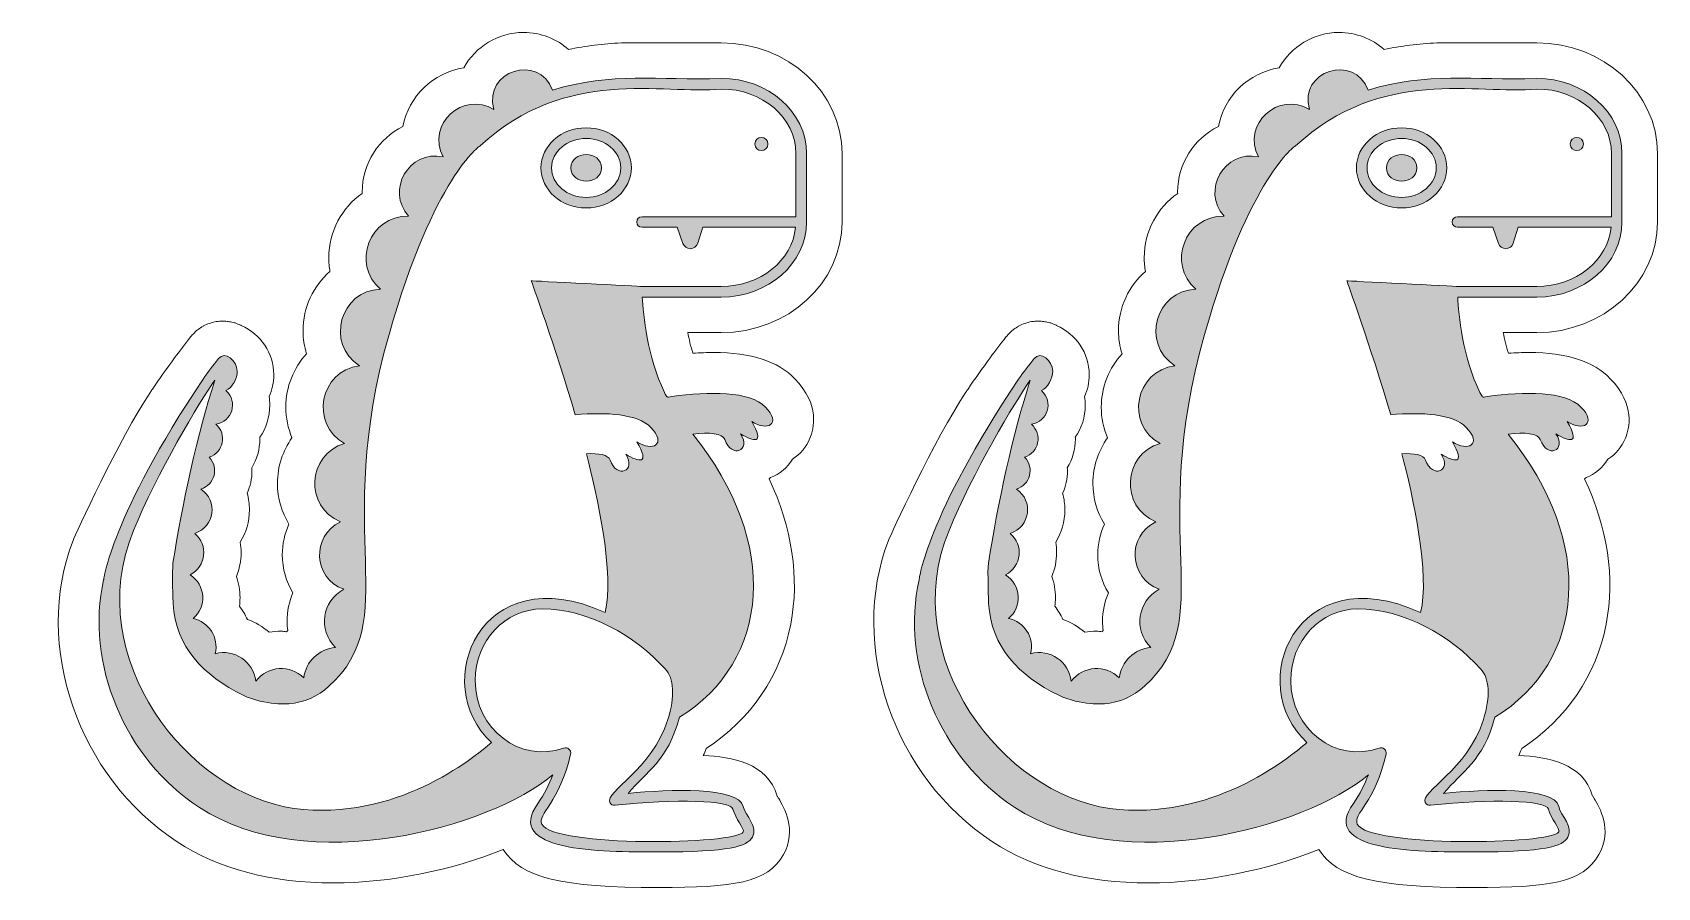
# Model space of a CAD drawing. Header units: inches. Extents: x 2.6 to 16, y -9.1 to -3.1.
# Drawn here: x 8.73 to 11.926, y -5.149 to -3.467 of the extents above; entities that cross this region are included whole.
import ezdxf

# ---------------------------------------------------------------- set-up
doc = ezdxf.new("R2010")
doc.units = ezdxf.units.IN
doc.header["$MEASUREMENT"] = 0
doc.layers.add('_U+0421_U+043B_U+043E_U+0439 1', color=7, linetype='Continuous')

msp = doc.modelspace()

# ---------------------------------------------------------------- hatches: boundary and pattern name
at = {"layer": '_U+0421_U+043B_U+043E_U+0439 1', "true_color": 0xffffff}
h = msp.add_hatch(color=7, dxfattribs=at)
h.dxf.hatch_style = 2
edge = h.paths.add_edge_path()
edge.add_spline(control_points=[(9.819, -3.6547), (9.7699, -3.6547), (9.73, -3.6901), (9.73, -3.7336), (9.73, -3.777), (9.7699, -3.8124), (9.819, -3.8124), (9.8679, -3.8124), (9.9078, -3.777), (9.9078, -3.7336), (9.9078, -3.6901), (9.8679, -3.6547), (9.819, -3.6547)], knot_values=[0, 0, 0, 0, 0.013889, 0.013889, 0.013889, 0.027778, 0.027778, 0.027778, 0.041667, 0.041667, 0.041667, 0.055556, 0.055556, 0.055556, 0.055556], degree=3, periodic=0)
edge.add_line((9.819, -3.6547), (9.819, -3.6547))
edge = h.paths.add_edge_path()
edge.add_spline(control_points=[(9.819, -3.7916), (9.7814, -3.7916), (9.7508, -3.7656), (9.7508, -3.7336), (9.7508, -3.7016), (9.7814, -3.6756), (9.819, -3.6756), (9.8565, -3.6756), (9.8869, -3.7016), (9.8869, -3.7336), (9.8869, -3.7656), (9.8565, -3.7916), (9.819, -3.7916)], knot_values=[0, 0, 0, 0, 0.013889, 0.013889, 0.013889, 0.027778, 0.027778, 0.027778, 0.041667, 0.041667, 0.041667, 0.055556, 0.055556, 0.055556, 0.055556], degree=3, periodic=0)
edge.add_line((9.819, -3.7916), (9.819, -3.7916))
edge = h.paths.add_edge_path()
edge.add_spline(control_points=[(9.849, -3.7336), (9.849, -3.7682), (9.7889, -3.7683), (9.7889, -3.7336), (9.7889, -3.6989), (9.849, -3.6988), (9.849, -3.7336)], knot_values=[0, 0, 0, 0, 0.013889, 0.013889, 0.013889, 0.027778, 0.027778, 0.027778, 0.027778], degree=3, periodic=0)
edge.add_line((9.849, -3.7336), (9.849, -3.7336))
edge = h.paths.add_edge_path()
edge.add_spline(control_points=[(10.0847, -3.5575), (9.9585, -3.5618), (9.8704, -3.5444), (9.7528, -3.5806), (9.7269, -3.5086), (9.6152, -3.5422), (9.6375, -3.6186), (9.5768, -3.5817), (9.5039, -3.6475), (9.5375, -3.712), (9.4695, -3.6975), (9.4247, -3.7782), (9.4695, -3.8286), (9.3928, -3.827), (9.3565, -3.9222), (9.4143, -3.9722), (9.3347, -3.975), (9.3054, -4.079), (9.3729, -4.1229), (9.2947, -4.1329), (9.2745, -4.2374), (9.3436, -4.2756), (9.27, -4.2976), (9.2643, -4.4001), (9.3354, -4.4299), (9.2777, -4.4581), (9.2821, -4.5405), (9.3419, -4.5626), (9.2992, -4.586), (9.2907, -4.6423), (9.3256, -4.6771), (9.2932, -4.6797), (9.2673, -4.7047), (9.2633, -4.7368), (9.2368, -4.7106), (9.1924, -4.7125), (9.1688, -4.7435), (9.1645, -4.7049), (9.127, -4.6788), (9.089, -4.6895), (9.0972, -4.6569), (9.0759, -4.6265), (9.0457, -4.6202), (9.0727, -4.5974), (9.071, -4.554), (9.0396, -4.534), (9.0715, -4.5179), (9.0761, -4.4752), (9.0489, -4.4527), (9.0881, -4.4401), (9.0956, -4.3883), (9.061, -4.3655), (9.088, -4.3573), (9.0974, -4.3238), (9.0772, -4.3028), (9.1054, -4.2935), (9.113, -4.2574), (9.0905, -4.238), (9.1226, -4.2333), (9.1348, -4.1935), (9.1103, -4.1717), (9.1224, -4.1665), (9.1331, -4.1473), (9.1325, -4.1332), (9.1316, -4.1133), (9.1088, -4.0924), (9.0959, -4.1088), (9.0853, -4.1224), (9.0745, -4.1354), (9.0654, -4.149), (8.8834, -4.4212), (8.8697, -4.5437), (8.8697, -4.5437), (8.8325, -4.7071), (8.9111, -4.8964), (9.058, -4.9919), (9.2696, -5.1297), (9.6281, -5.0328), (9.7535, -4.9276), (9.7465, -4.9455), (9.7368, -4.9662), (9.7239, -4.9839), (9.6561, -5.0781), (9.8444, -5.0794), (9.9613, -5.0794), (10.1014, -5.0794), (10.1359, -5.0683), (10.146, -5.0504), (10.1578, -5.0296), (10.1325, -5.0088), (10.1279, -4.99), (10.118, -4.9501), (9.9828, -4.9565), (9.9016, -4.9641), (9.9372, -4.9212), (9.9792, -4.9011), (10.0025, -4.8145), (10.1809, -4.7038), (10.2018, -4.4727), (10.0288, -4.2573), (10.0612, -4.2537), (10.0872, -4.2553), (10.0917, -4.2682), (10.1049, -4.3062), (10.1446, -4.2897), (10.1226, -4.2571), (10.1489, -4.2725), (10.1709, -4.2783), (10.1446, -4.2322), (10.1754, -4.2532), (10.204, -4.2373), (10.1717, -4.2041), (10.1407, -4.172), (10.0601, -4.1737), (9.9875, -4.1833), (9.9768, -4.1858), (9.9782, -4.1846), (9.9729, -4.1754), (9.9387, -4.1042), (9.9311, -4.0225), (9.9294, -3.9877), (9.9294, -3.9877), (10.0847, -3.9877), (10.0847, -3.9877), (10.1771, -3.9877), (10.2524, -3.9215), (10.2524, -3.8401), (10.2524, -3.8401), (10.2524, -3.7051), (10.2524, -3.7051), (10.2524, -3.6237), (10.1771, -3.5575), (10.0847, -3.5575)], knot_values=[0, 0, 0, 0, 0.013889, 0.013889, 0.013889, 0.027778, 0.027778, 0.027778, 0.041667, 0.041667, 0.041667, 0.055556, 0.055556, 0.055556, 0.069444, 0.069444, 0.069444, 0.083333, 0.083333, 0.083333, 0.097222, 0.097222, 0.097222, 0.111111, 0.111111, 0.111111, 0.125, 0.125, 0.125, 0.138889, 0.138889, 0.138889, 0.152778, 0.152778, 0.152778, 0.166667, 0.166667, 0.166667, 0.180556, 0.180556, 0.180556, 0.194444, 0.194444, 0.194444, 0.208333, 0.208333, 0.208333, 0.222222, 0.222222, 0.222222, 0.236111, 0.236111, 0.236111, 0.25, 0.25, 0.25, 0.263889, 0.263889, 0.263889, 0.277778, 0.277778, 0.277778, 0.291667, 0.291667, 0.291667, 0.305556, 0.305556, 0.305556, 0.319444, 0.319444, 0.319444, 0.333333, 0.333333, 0.333333, 0.347222, 0.347222, 0.347222, 0.361111, 0.361111, 0.361111, 0.375, 0.375, 0.375, 0.388889, 0.388889, 0.388889, 0.402778, 0.402778, 0.402778, 0.416667, 0.416667, 0.416667, 0.430556, 0.430556, 0.430556, 0.444444, 0.444444, 0.444444, 0.458333, 0.458333, 0.458333, 0.472222, 0.472222, 0.472222, 0.486111, 0.486111, 0.486111, 0.5, 0.5, 0.5, 0.513889, 0.513889, 0.513889, 0.527778, 0.527778, 0.527778, 0.541667, 0.541667, 0.541667, 0.555556, 0.555556, 0.555556, 0.569444, 0.569444, 0.569444, 0.583333, 0.583333, 0.583333, 0.597222, 0.597222, 0.597222, 0.611111, 0.611111, 0.611111, 0.611111], degree=3, periodic=0)
edge.add_line((10.0847, -3.5575), (10.0847, -3.5575))
edge = h.paths.add_edge_path()
edge.add_spline(control_points=[(9.9796, -4.8191), (9.9483, -4.9188), (9.8548, -4.9605), (9.8654, -4.9819), (9.8673, -4.9858), (9.8715, -4.9881), (9.8759, -4.9876), (9.9951, -4.9744), (10.1034, -4.9779), (10.1076, -4.995), (10.1122, -5.0135), (10.1311, -5.0344), (10.1279, -5.0401), (10.1139, -5.0649), (9.7553, -5.0706), (9.7317, -5.0246), (9.722, -5.0058), (9.7674, -4.9814), (9.7883, -4.887), (9.7901, -4.879), (9.7824, -4.8721), (9.7746, -4.8749), (9.6887, -4.9058), (9.6006, -4.8375), (9.6006, -4.7419), (9.6006, -4.6644), (9.6597, -4.6013), (9.7324, -4.6013), (9.8227, -4.6013), (9.9152, -4.6532), (9.9742, -4.7193), (9.9919, -4.7368), (9.9939, -4.7741), (9.9796, -4.8191)], knot_values=[0, 0, 0, 0, 0.013889, 0.013889, 0.013889, 0.027778, 0.027778, 0.027778, 0.041667, 0.041667, 0.041667, 0.055556, 0.055556, 0.055556, 0.069444, 0.069444, 0.069444, 0.083333, 0.083333, 0.083333, 0.097222, 0.097222, 0.097222, 0.111111, 0.111111, 0.111111, 0.125, 0.125, 0.125, 0.138889, 0.138889, 0.138889, 0.152778, 0.152778, 0.152778, 0.152778], degree=3, periodic=0)
edge.add_line((9.9796, -4.8191), (9.9796, -4.8191))
edge = h.paths.add_edge_path()
edge.add_spline(control_points=[(10.0847, -3.9668), (10.0847, -3.9668), (9.929, -3.9668), (9.929, -3.9668), (9.9261, -3.9668), (9.711, -3.9557), (9.711, -3.9557), (9.711, -3.9557), (9.7576, -4.0847), (9.7976, -4.2193), (9.8593, -4.214), (9.9199, -4.2173), (9.9459, -4.2441), (9.9782, -4.2773), (9.9496, -4.2932), (9.9187, -4.2722), (9.9451, -4.3183), (9.9231, -4.3125), (9.8967, -4.2971), (9.9187, -4.3299), (9.879, -4.3462), (9.8659, -4.3083), (9.8622, -4.2977), (9.8439, -4.2947), (9.8193, -4.296), (9.8405, -4.3751), (9.8755, -4.5368), (9.856, -4.6082), (9.6104, -4.4973), (9.5088, -4.7498), (9.6325, -4.8638), (9.5971, -4.8954), (9.4429, -5.02), (9.2448, -4.9936), (9.0363, -4.9659), (8.8251, -4.6982), (8.9284, -4.4468), (8.9736, -4.3368), (9.0597, -4.1903), (9.0884, -4.1514), (9.0551, -4.251), (9.0233, -4.4008), (9.0061, -4.511), (9.0039, -4.5252), (9.0064, -4.5903), (9.0064, -4.5903), (9.0117, -4.6763), (9.0653, -4.7323), (9.1442, -4.771), (9.1873, -4.7921), (9.2359, -4.7879), (9.2341, -4.7877), (9.2635, -4.7854), (9.2912, -4.7734), (9.313, -4.7535), (9.4599, -4.6188), (9.3175, -4.4625), (9.4311, -4.0613), (9.5189, -3.7511), (9.6112, -3.6887), (9.6104, -3.6901), (9.7799, -3.5342), (9.9672, -3.5895), (10.0847, -3.5784), (10.1656, -3.5784), (10.2315, -3.6352), (10.2315, -3.7051), (10.2315, -3.7051), (10.2315, -3.8296), (10.2315, -3.8296), (10.2315, -3.8296), (9.9289, -3.8296), (9.9289, -3.8296), (9.9231, -3.8296), (9.9184, -3.8343), (9.9184, -3.8401), (9.9184, -3.8458), (9.9231, -3.8505), (9.9289, -3.8505), (9.9289, -3.8505), (9.9982, -3.8505), (9.9982, -3.8505), (9.9982, -3.8505), (10.0093, -3.8822), (10.0093, -3.8822), (10.0114, -3.8884), (10.0172, -3.8925), (10.0238, -3.8925), (10.0304, -3.8925), (10.0363, -3.8882), (10.0384, -3.8819), (10.0384, -3.8819), (10.0485, -3.8505), (10.0485, -3.8505), (10.0485, -3.8505), (10.2309, -3.8505), (10.2309, -3.8505), (10.2247, -3.9155), (10.1616, -3.9668), (10.0847, -3.9668)], knot_values=[0, 0, 0, 0, 0.013889, 0.013889, 0.013889, 0.027778, 0.027778, 0.027778, 0.041667, 0.041667, 0.041667, 0.055556, 0.055556, 0.055556, 0.069444, 0.069444, 0.069444, 0.083333, 0.083333, 0.083333, 0.097222, 0.097222, 0.097222, 0.111111, 0.111111, 0.111111, 0.125, 0.125, 0.125, 0.138889, 0.138889, 0.138889, 0.152778, 0.152778, 0.152778, 0.166667, 0.166667, 0.166667, 0.180556, 0.180556, 0.180556, 0.194444, 0.194444, 0.194444, 0.208333, 0.208333, 0.208333, 0.222222, 0.222222, 0.222222, 0.236111, 0.236111, 0.236111, 0.25, 0.25, 0.25, 0.263889, 0.263889, 0.263889, 0.277778, 0.277778, 0.277778, 0.291667, 0.291667, 0.291667, 0.305556, 0.305556, 0.305556, 0.319444, 0.319444, 0.319444, 0.333333, 0.333333, 0.333333, 0.347222, 0.347222, 0.347222, 0.361111, 0.361111, 0.361111, 0.375, 0.375, 0.375, 0.388889, 0.388889, 0.388889, 0.402778, 0.402778, 0.402778, 0.416667, 0.416667, 0.416667, 0.430556, 0.430556, 0.430556, 0.444444, 0.444444, 0.444444, 0.458333, 0.458333, 0.458333, 0.458333], degree=3, periodic=0)
edge.add_line((10.0847, -3.9668), (10.0847, -3.9668))
edge = h.paths.add_edge_path()
edge.add_spline(control_points=[(10.1507, -3.6868), (10.1507, -3.6697), (10.1766, -3.6695), (10.1766, -3.6868), (10.1766, -3.7039), (10.1507, -3.7037), (10.1507, -3.6868)], knot_values=[0, 0, 0, 0, 0.013889, 0.013889, 0.013889, 0.027778, 0.027778, 0.027778, 0.027778], degree=3, periodic=0)
edge.add_line((10.1507, -3.6868), (10.1507, -3.6868))
h = msp.add_hatch(color=7, dxfattribs=at)
h.dxf.hatch_style = 2
edge = h.paths.add_edge_path()
edge.add_spline(control_points=[(11.4232, -3.6547), (11.3742, -3.6547), (11.3342, -3.6901), (11.3342, -3.7336), (11.3342, -3.777), (11.3742, -3.8124), (11.4232, -3.8124), (11.4722, -3.8124), (11.512, -3.777), (11.512, -3.7336), (11.512, -3.6901), (11.4722, -3.6547), (11.4232, -3.6547)], knot_values=[0, 0, 0, 0, 0.013889, 0.013889, 0.013889, 0.027778, 0.027778, 0.027778, 0.041667, 0.041667, 0.041667, 0.055556, 0.055556, 0.055556, 0.055556], degree=3, periodic=0)
edge.add_line((11.4232, -3.6547), (11.4232, -3.6547))
edge = h.paths.add_edge_path()
edge.add_spline(control_points=[(11.4232, -3.7916), (11.3856, -3.7916), (11.3551, -3.7656), (11.3551, -3.7336), (11.3551, -3.7016), (11.3856, -3.6756), (11.4232, -3.6756), (11.4607, -3.6756), (11.4912, -3.7016), (11.4912, -3.7336), (11.4912, -3.7656), (11.4607, -3.7916), (11.4232, -3.7916)], knot_values=[0, 0, 0, 0, 0.013889, 0.013889, 0.013889, 0.027778, 0.027778, 0.027778, 0.041667, 0.041667, 0.041667, 0.055556, 0.055556, 0.055556, 0.055556], degree=3, periodic=0)
edge.add_line((11.4232, -3.7916), (11.4232, -3.7916))
edge = h.paths.add_edge_path()
edge.add_spline(control_points=[(11.4532, -3.7336), (11.4532, -3.7682), (11.3931, -3.7683), (11.3931, -3.7336), (11.3931, -3.6989), (11.4532, -3.6988), (11.4532, -3.7336)], knot_values=[0, 0, 0, 0, 0.013889, 0.013889, 0.013889, 0.027778, 0.027778, 0.027778, 0.027778], degree=3, periodic=0)
edge.add_line((11.4532, -3.7336), (11.4532, -3.7336))
edge = h.paths.add_edge_path()
edge.add_spline(control_points=[(11.6889, -3.5575), (11.5628, -3.5618), (11.4746, -3.5444), (11.357, -3.5806), (11.3311, -3.5086), (11.2195, -3.5422), (11.2417, -3.6186), (11.1811, -3.5817), (11.1081, -3.6475), (11.1417, -3.712), (11.0738, -3.6975), (11.029, -3.7782), (11.0737, -3.8286), (10.997, -3.827), (10.9607, -3.9222), (11.0185, -3.9722), (10.9389, -3.975), (10.9096, -4.079), (10.9771, -4.1229), (10.8989, -4.1329), (10.8787, -4.2374), (10.9478, -4.2756), (10.8742, -4.2976), (10.8685, -4.4001), (10.9396, -4.4299), (10.8819, -4.4581), (10.8863, -4.5405), (10.9462, -4.5626), (10.9035, -4.586), (10.895, -4.6423), (10.9298, -4.6771), (10.8974, -4.6797), (10.8715, -4.7047), (10.8675, -4.7368), (10.841, -4.7106), (10.7967, -4.7125), (10.7731, -4.7435), (10.7688, -4.7049), (10.7312, -4.6788), (10.6932, -4.6895), (10.7015, -4.6569), (10.6801, -4.6265), (10.6499, -4.6202), (10.6769, -4.5974), (10.6752, -4.554), (10.6438, -4.534), (10.6757, -4.5179), (10.6803, -4.4752), (10.6531, -4.4527), (10.6923, -4.4401), (10.6998, -4.3883), (10.6652, -4.3655), (10.6922, -4.3573), (10.7017, -4.3238), (10.6815, -4.3028), (10.7097, -4.2935), (10.7172, -4.2574), (10.6948, -4.238), (10.7269, -4.2333), (10.739, -4.1935), (10.7145, -4.1717), (10.7267, -4.1665), (10.7373, -4.1473), (10.7367, -4.1332), (10.7358, -4.1133), (10.7131, -4.0924), (10.7002, -4.1088), (10.6895, -4.1224), (10.6787, -4.1354), (10.6696, -4.149), (10.4876, -4.4212), (10.4739, -4.5437), (10.4739, -4.5437), (10.4368, -4.7071), (10.5154, -4.8964), (10.6623, -4.9919), (10.8738, -5.1297), (11.2324, -5.0328), (11.3577, -4.9276), (11.3508, -4.9455), (11.341, -4.9662), (11.3282, -4.9839), (11.2603, -5.0781), (11.4487, -5.0794), (11.5655, -5.0794), (11.7057, -5.0794), (11.7401, -5.0683), (11.7502, -5.0504), (11.762, -5.0296), (11.7367, -5.0088), (11.7321, -4.99), (11.7223, -4.9501), (11.5871, -4.9565), (11.5058, -4.9641), (11.5415, -4.9212), (11.5834, -4.9011), (11.6067, -4.8145), (11.7852, -4.7038), (11.8061, -4.4727), (11.633, -4.2573), (11.6655, -4.2537), (11.6915, -4.2553), (11.696, -4.2682), (11.7092, -4.3062), (11.7488, -4.2897), (11.7268, -4.2571), (11.7532, -4.2725), (11.7752, -4.2783), (11.7488, -4.2322), (11.7797, -4.2532), (11.8083, -4.2373), (11.776, -4.2041), (11.745, -4.172), (11.6643, -4.1737), (11.5917, -4.1833), (11.581, -4.1858), (11.5825, -4.1846), (11.5771, -4.1754), (11.5429, -4.1042), (11.5353, -4.0225), (11.5336, -3.9877), (11.5336, -3.9877), (11.6889, -3.9877), (11.6889, -3.9877), (11.7814, -3.9877), (11.8566, -3.9215), (11.8566, -3.8401), (11.8566, -3.8401), (11.8566, -3.7051), (11.8566, -3.7051), (11.8566, -3.6237), (11.7814, -3.5575), (11.6889, -3.5575)], knot_values=[0, 0, 0, 0, 0.013889, 0.013889, 0.013889, 0.027778, 0.027778, 0.027778, 0.041667, 0.041667, 0.041667, 0.055556, 0.055556, 0.055556, 0.069444, 0.069444, 0.069444, 0.083333, 0.083333, 0.083333, 0.097222, 0.097222, 0.097222, 0.111111, 0.111111, 0.111111, 0.125, 0.125, 0.125, 0.138889, 0.138889, 0.138889, 0.152778, 0.152778, 0.152778, 0.166667, 0.166667, 0.166667, 0.180556, 0.180556, 0.180556, 0.194444, 0.194444, 0.194444, 0.208333, 0.208333, 0.208333, 0.222222, 0.222222, 0.222222, 0.236111, 0.236111, 0.236111, 0.25, 0.25, 0.25, 0.263889, 0.263889, 0.263889, 0.277778, 0.277778, 0.277778, 0.291667, 0.291667, 0.291667, 0.305556, 0.305556, 0.305556, 0.319444, 0.319444, 0.319444, 0.333333, 0.333333, 0.333333, 0.347222, 0.347222, 0.347222, 0.361111, 0.361111, 0.361111, 0.375, 0.375, 0.375, 0.388889, 0.388889, 0.388889, 0.402778, 0.402778, 0.402778, 0.416667, 0.416667, 0.416667, 0.430556, 0.430556, 0.430556, 0.444444, 0.444444, 0.444444, 0.458333, 0.458333, 0.458333, 0.472222, 0.472222, 0.472222, 0.486111, 0.486111, 0.486111, 0.5, 0.5, 0.5, 0.513889, 0.513889, 0.513889, 0.527778, 0.527778, 0.527778, 0.541667, 0.541667, 0.541667, 0.555556, 0.555556, 0.555556, 0.569444, 0.569444, 0.569444, 0.583333, 0.583333, 0.583333, 0.597222, 0.597222, 0.597222, 0.611111, 0.611111, 0.611111, 0.611111], degree=3, periodic=0)
edge.add_line((11.6889, -3.5575), (11.6889, -3.5575))
edge = h.paths.add_edge_path()
edge.add_spline(control_points=[(11.5839, -4.8191), (11.5525, -4.9188), (11.459, -4.9605), (11.4696, -4.9819), (11.4716, -4.9858), (11.4757, -4.9881), (11.4801, -4.9876), (11.5993, -4.9744), (11.7077, -4.9779), (11.7119, -4.995), (11.7164, -5.0135), (11.7353, -5.0344), (11.7321, -5.0401), (11.7181, -5.0649), (11.3595, -5.0706), (11.3359, -5.0246), (11.3263, -5.0058), (11.3716, -4.9814), (11.3926, -4.887), (11.3944, -4.879), (11.3866, -4.8721), (11.3789, -4.8749), (11.2929, -4.9058), (11.2049, -4.8375), (11.2049, -4.7419), (11.2049, -4.6644), (11.264, -4.6013), (11.3366, -4.6013), (11.4269, -4.6013), (11.5195, -4.6532), (11.5784, -4.7193), (11.5961, -4.7368), (11.5981, -4.7741), (11.5839, -4.8191)], knot_values=[0, 0, 0, 0, 0.013889, 0.013889, 0.013889, 0.027778, 0.027778, 0.027778, 0.041667, 0.041667, 0.041667, 0.055556, 0.055556, 0.055556, 0.069444, 0.069444, 0.069444, 0.083333, 0.083333, 0.083333, 0.097222, 0.097222, 0.097222, 0.111111, 0.111111, 0.111111, 0.125, 0.125, 0.125, 0.138889, 0.138889, 0.138889, 0.152778, 0.152778, 0.152778, 0.152778], degree=3, periodic=0)
edge.add_line((11.5839, -4.8191), (11.5839, -4.8191))
edge = h.paths.add_edge_path()
edge.add_spline(control_points=[(11.6889, -3.9668), (11.6889, -3.9668), (11.5333, -3.9668), (11.5333, -3.9668), (11.5303, -3.9668), (11.3153, -3.9557), (11.3153, -3.9557), (11.3153, -3.9557), (11.3618, -4.0847), (11.4018, -4.2193), (11.4635, -4.214), (11.5241, -4.2173), (11.5501, -4.2441), (11.5824, -4.2773), (11.5538, -4.2932), (11.523, -4.2722), (11.5493, -4.3183), (11.5273, -4.3125), (11.501, -4.2971), (11.523, -4.3299), (11.4833, -4.3462), (11.4701, -4.3083), (11.4664, -4.2977), (11.4481, -4.2947), (11.4235, -4.296), (11.4448, -4.3751), (11.4797, -4.5368), (11.4602, -4.6082), (11.2147, -4.4973), (11.113, -4.7498), (11.2368, -4.8638), (11.2013, -4.8954), (11.0472, -5.02), (10.8491, -4.9936), (10.6405, -4.9659), (10.4294, -4.6982), (10.5327, -4.4468), (10.5778, -4.3368), (10.6639, -4.1903), (10.6927, -4.1514), (10.6594, -4.251), (10.6275, -4.4008), (10.6103, -4.511), (10.6081, -4.5252), (10.6106, -4.5903), (10.6106, -4.5903), (10.616, -4.6763), (10.6695, -4.7323), (10.7485, -4.771), (10.7915, -4.7921), (10.8401, -4.7879), (10.8383, -4.7877), (10.8677, -4.7854), (10.8955, -4.7734), (10.9172, -4.7535), (11.0641, -4.6188), (10.9217, -4.4625), (11.0353, -4.0613), (11.1231, -3.7511), (11.2154, -3.6887), (11.2146, -3.6901), (11.3841, -3.5342), (11.5714, -3.5895), (11.6889, -3.5784), (11.7699, -3.5784), (11.8358, -3.6352), (11.8358, -3.7051), (11.8358, -3.7051), (11.8358, -3.8296), (11.8358, -3.8296), (11.8358, -3.8296), (11.5331, -3.8296), (11.5331, -3.8296), (11.5273, -3.8296), (11.5227, -3.8343), (11.5227, -3.8401), (11.5227, -3.8458), (11.5273, -3.8505), (11.5331, -3.8505), (11.5331, -3.8505), (11.6024, -3.8505), (11.6024, -3.8505), (11.6024, -3.8505), (11.6135, -3.8822), (11.6135, -3.8822), (11.6157, -3.8884), (11.6215, -3.8925), (11.628, -3.8925), (11.6347, -3.8925), (11.6406, -3.8882), (11.6426, -3.8819), (11.6426, -3.8819), (11.6527, -3.8505), (11.6527, -3.8505), (11.6527, -3.8505), (11.8351, -3.8505), (11.8351, -3.8505), (11.829, -3.9155), (11.7658, -3.9668), (11.6889, -3.9668)], knot_values=[0, 0, 0, 0, 0.013889, 0.013889, 0.013889, 0.027778, 0.027778, 0.027778, 0.041667, 0.041667, 0.041667, 0.055556, 0.055556, 0.055556, 0.069444, 0.069444, 0.069444, 0.083333, 0.083333, 0.083333, 0.097222, 0.097222, 0.097222, 0.111111, 0.111111, 0.111111, 0.125, 0.125, 0.125, 0.138889, 0.138889, 0.138889, 0.152778, 0.152778, 0.152778, 0.166667, 0.166667, 0.166667, 0.180556, 0.180556, 0.180556, 0.194444, 0.194444, 0.194444, 0.208333, 0.208333, 0.208333, 0.222222, 0.222222, 0.222222, 0.236111, 0.236111, 0.236111, 0.25, 0.25, 0.25, 0.263889, 0.263889, 0.263889, 0.277778, 0.277778, 0.277778, 0.291667, 0.291667, 0.291667, 0.305556, 0.305556, 0.305556, 0.319444, 0.319444, 0.319444, 0.333333, 0.333333, 0.333333, 0.347222, 0.347222, 0.347222, 0.361111, 0.361111, 0.361111, 0.375, 0.375, 0.375, 0.388889, 0.388889, 0.388889, 0.402778, 0.402778, 0.402778, 0.416667, 0.416667, 0.416667, 0.430556, 0.430556, 0.430556, 0.444444, 0.444444, 0.444444, 0.458333, 0.458333, 0.458333, 0.458333], degree=3, periodic=0)
edge.add_line((11.6889, -3.9668), (11.6889, -3.9668))
edge = h.paths.add_edge_path()
edge.add_spline(control_points=[(11.7549, -3.6868), (11.7549, -3.6697), (11.7808, -3.6695), (11.7808, -3.6868), (11.7808, -3.7039), (11.7549, -3.7037), (11.7549, -3.6868)], knot_values=[0, 0, 0, 0, 0.013889, 0.013889, 0.013889, 0.027778, 0.027778, 0.027778, 0.027778], degree=3, periodic=0)
edge.add_line((11.7549, -3.6868), (11.7549, -3.6868))

# ---------------------------------------------------------------- linework, layer by layer
at = {"layer": '_U+0421_U+043B_U+043E_U+0439 1', "color": 1, "lineweight": 9, "true_color": 0xff0000}
for points in [[(10.3223, -3.8401), (10.3223, -3.8401), (10.3223, -3.7051), (10.3223, -3.7051), (10.3223, -3.5852), (10.2157, -3.4876), (10.0847, -3.4876), (10.0847, -3.4876), (9.8914, -3.4876), (9.8914, -3.4876), (9.8903, -3.4876), (9.8892, -3.4876), (9.8881, -3.4877), (9.8522, -3.4892), (9.8176, -3.4937), (9.7843, -3.5006), (9.7606, -3.4797), (9.7295, -3.4672), (9.6956, -3.4672), (9.6451, -3.4672), (9.601, -3.4953), (9.5782, -3.5367), (9.5179, -3.5461), (9.4698, -3.5926), (9.4584, -3.6521), (9.4109, -3.6758), (9.3782, -3.7247), (9.3782, -3.7813), (9.3782, -3.7821), (9.3783, -3.7828), (9.3783, -3.7837), (9.3386, -3.8118), (9.3125, -3.8581), (9.3125, -3.9104), (9.3125, -3.9196), (9.3133, -3.9286), (9.3149, -3.9374), (9.2825, -3.9659), (9.2619, -4.0076), (9.2619, -4.054), (9.2619, -4.0697), (9.2644, -4.085), (9.2689, -4.0994), (9.2436, -4.1271), (9.228, -4.1638), (9.228, -4.2041), (9.228, -4.2256), (9.2324, -4.246), (9.2402, -4.2647), (9.2223, -4.29), (9.2116, -4.3209), (9.2116, -4.3543), (9.2116, -4.3837), (9.22, -4.4112), (9.2342, -4.4346), (9.2259, -4.453), (9.2211, -4.4734), (9.2211, -4.4948), (9.2211, -4.5222), (9.2288, -4.5477), (9.2419, -4.5696), (9.2346, -4.5869), (9.2305, -4.606), (9.2305, -4.6259), (9.2305, -4.632), (9.2311, -4.6379), (9.2318, -4.6438), (9.231, -4.6445), (9.2303, -4.6453), (9.2295, -4.6461), (9.226, -4.6458), (9.2225, -4.6452), (9.2188, -4.6452), (9.2109, -4.6452), (9.2031, -4.6459), (9.1955, -4.6472), (9.1829, -4.6363), (9.1684, -4.6277), (9.1524, -4.6219), (9.1482, -4.6127), (9.1429, -4.6041), (9.1368, -4.5961), (9.1375, -4.5906), (9.138, -4.5849), (9.138, -4.5792), (9.138, -4.5645), (9.1354, -4.5504), (9.1308, -4.5372), (9.1368, -4.5228), (9.1401, -4.5069), (9.1401, -4.4903), (9.1401, -4.4834), (9.1394, -4.4766), (9.1383, -4.47), (9.1498, -4.4514), (9.1565, -4.4296), (9.1565, -4.4062), (9.1565, -4.395), (9.1549, -4.3842), (9.1521, -4.3738), (9.1581, -4.3602), (9.1615, -4.3451), (9.1615, -4.3292), (9.1615, -4.3273), (9.1613, -4.3255), (9.1612, -4.3236), (9.1712, -4.3069), (9.177, -4.2874), (9.177, -4.2666), (9.177, -4.2656), (9.1769, -4.2646), (9.1769, -4.2636), (9.1893, -4.2456), (9.1966, -4.2238), (9.1966, -4.2004), (9.1966, -4.1946), (9.1961, -4.189), (9.1953, -4.1835), (9.2011, -4.1703), (9.2044, -4.1557), (9.2044, -4.1403), (9.2044, -4.0981), (9.1789, -4.0607), (9.1401, -4.0434), (9.1398, -4.0433), (9.1394, -4.0432), (9.139, -4.043), (9.1356, -4.0415), (9.1322, -4.0399), (9.1285, -4.0387), (9.128, -4.0385), (9.1274, -4.0385), (9.1268, -4.0383), (9.1251, -4.0378), (9.1235, -4.0375), (9.1218, -4.0371), (9.1188, -4.0365), (9.1157, -4.0359), (9.1126, -4.0356), (9.1109, -4.0354), (9.1092, -4.0353), (9.1074, -4.0352), (9.1063, -4.0351), (9.1052, -4.0349), (9.1041, -4.0349), (9.1011, -4.0349), (9.0981, -4.0351), (9.0952, -4.0355), (9.0949, -4.0355), (9.0946, -4.0355), (9.0944, -4.0355), (9.0899, -4.0361), (9.0856, -4.0371), (9.0813, -4.0384), (9.0801, -4.0387), (9.079, -4.0391), (9.0779, -4.0394), (9.0739, -4.0408), (9.0699, -4.0425), (9.0661, -4.0445), (9.066, -4.0446), (9.0659, -4.0446), (9.0658, -4.0447), (9.0622, -4.0467), (9.0588, -4.0491), (9.0554, -4.0517), (9.0545, -4.0524), (9.0534, -4.0529), (9.0525, -4.0537), (9.0506, -4.0553), (9.0489, -4.0574), (9.0471, -4.0592), (9.0451, -4.0613), (9.043, -4.0631), (9.0412, -4.0653), (9.0412, -4.0654), (9.041, -4.0655), (9.041, -4.0656), (9.0298, -4.0799), (9.0191, -4.0939), (9.0093, -4.1073), (8.994, -4.1279), (8.9796, -4.1484), (8.9658, -4.1687), (8.9643, -4.1708), (8.963, -4.1729), (8.9616, -4.175), (8.9008, -4.2656), (8.8128, -4.4579), (8.8095, -4.4665), (8.7297, -4.6724), (8.8197, -4.9327), (9.0142, -5.0592), (9.0969, -5.1131), (9.2002, -5.1404), (9.3212, -5.1404), (9.4344, -5.1404), (9.5556, -5.115), (9.6559, -5.0745), (9.6907, -5.1301), (9.7707, -5.1493), (9.9613, -5.1493), (10.1088, -5.1493), (10.1755, -5.1403), (10.2069, -5.0847), (10.2346, -5.0356), (10.2078, -4.991), (10.1977, -4.9743), (10.1967, -4.9726), (10.1956, -4.971), (10.1947, -4.9693), (10.176, -4.9045), (10.1053, -4.892), (10.0493, -4.8896), (10.0514, -4.8852), (10.0532, -4.8806), (10.0551, -4.8761), (10.1432, -4.8178), (10.2019, -4.732), (10.2213, -4.6314), (10.2389, -4.5397), (10.224, -4.4416), (10.1789, -4.3456), (10.1799, -4.3447), (10.1809, -4.3438), (10.1818, -4.3429), (10.1996, -4.3361), (10.2148, -4.3235), (10.2248, -4.3066), (10.2398, -4.2968), (10.2518, -4.2828), (10.259, -4.2656), (10.2667, -4.2474), (10.2793, -4.1995), (10.2295, -4.1483), (10.1961, -4.1137), (10.1438, -4.0968), (10.0696, -4.0968), (10.0568, -4.0968), (10.0432, -4.0973), (10.0288, -4.0983), (10.0246, -4.0845), (10.0213, -4.0707), (10.0187, -4.0576), (10.0187, -4.0576), (10.0847, -4.0576), (10.0847, -4.0576), (10.2157, -4.0576), (10.3223, -3.96), (10.3223, -3.8401)], [(11.9265, -3.8401), (11.9265, -3.8401), (11.9265, -3.7051), (11.9265, -3.7051), (11.9265, -3.5852), (11.8199, -3.4876), (11.6889, -3.4876), (11.6889, -3.4876), (11.4957, -3.4876), (11.4957, -3.4876), (11.4946, -3.4876), (11.4935, -3.4876), (11.4924, -3.4877), (11.4564, -3.4892), (11.4218, -3.4937), (11.3886, -3.5006), (11.3648, -3.4797), (11.3337, -3.4672), (11.2998, -3.4672), (11.2493, -3.4672), (11.2053, -3.4953), (11.1824, -3.5367), (11.1221, -3.5461), (11.0741, -3.5926), (11.0627, -3.6521), (11.0152, -3.6758), (10.9824, -3.7247), (10.9824, -3.7813), (10.9824, -3.7821), (10.9826, -3.7828), (10.9826, -3.7837), (10.9428, -3.8118), (10.9167, -3.8581), (10.9167, -3.9104), (10.9167, -3.9196), (10.9176, -3.9286), (10.9191, -3.9374), (10.8867, -3.9659), (10.8661, -4.0076), (10.8661, -4.054), (10.8661, -4.0697), (10.8686, -4.085), (10.8731, -4.0994), (10.8478, -4.1271), (10.8322, -4.1638), (10.8322, -4.2041), (10.8322, -4.2256), (10.8366, -4.246), (10.8444, -4.2647), (10.8265, -4.29), (10.8158, -4.3209), (10.8158, -4.3543), (10.8158, -4.3837), (10.8242, -4.4112), (10.8385, -4.4346), (10.8301, -4.453), (10.8253, -4.4734), (10.8253, -4.4948), (10.8253, -4.5222), (10.833, -4.5477), (10.8462, -4.5696), (10.8388, -4.5869), (10.8348, -4.606), (10.8348, -4.6259), (10.8348, -4.632), (10.8353, -4.6379), (10.836, -4.6438), (10.8353, -4.6445), (10.8345, -4.6453), (10.8338, -4.6461), (10.8302, -4.6458), (10.8267, -4.6452), (10.8231, -4.6452), (10.8151, -4.6452), (10.8073, -4.6459), (10.7998, -4.6472), (10.7872, -4.6363), (10.7726, -4.6277), (10.7567, -4.6219), (10.7524, -4.6127), (10.7472, -4.6041), (10.741, -4.5961), (10.7417, -4.5906), (10.7422, -4.5849), (10.7422, -4.5792), (10.7422, -4.5645), (10.7396, -4.5504), (10.735, -4.5372), (10.741, -4.5228), (10.7443, -4.5069), (10.7443, -4.4903), (10.7443, -4.4834), (10.7437, -4.4766), (10.7426, -4.47), (10.754, -4.4514), (10.7607, -4.4296), (10.7607, -4.4062), (10.7607, -4.395), (10.7592, -4.3842), (10.7563, -4.3738), (10.7623, -4.3602), (10.7657, -4.3451), (10.7657, -4.3292), (10.7657, -4.3273), (10.7655, -4.3255), (10.7654, -4.3236), (10.7754, -4.3069), (10.7813, -4.2874), (10.7813, -4.2666), (10.7813, -4.2656), (10.7812, -4.2646), (10.7812, -4.2636), (10.7936, -4.2456), (10.8009, -4.2238), (10.8009, -4.2004), (10.8009, -4.1946), (10.8003, -4.189), (10.7995, -4.1835), (10.8053, -4.1703), (10.8086, -4.1557), (10.8086, -4.1403), (10.8086, -4.0981), (10.7831, -4.0607), (10.7443, -4.0434), (10.744, -4.0433), (10.7436, -4.0432), (10.7432, -4.043), (10.7398, -4.0415), (10.7364, -4.0399), (10.7328, -4.0387), (10.7322, -4.0385), (10.7316, -4.0385), (10.731, -4.0383), (10.7294, -4.0378), (10.7277, -4.0375), (10.726, -4.0371), (10.723, -4.0365), (10.72, -4.0359), (10.7169, -4.0356), (10.7151, -4.0354), (10.7134, -4.0353), (10.7117, -4.0352), (10.7106, -4.0351), (10.7095, -4.0349), (10.7083, -4.0349), (10.7054, -4.0349), (10.7024, -4.0351), (10.6994, -4.0355), (10.6991, -4.0355), (10.6989, -4.0355), (10.6986, -4.0355), (10.6942, -4.0361), (10.6898, -4.0371), (10.6855, -4.0384), (10.6844, -4.0387), (10.6833, -4.0391), (10.6822, -4.0394), (10.6781, -4.0408), (10.6741, -4.0425), (10.6703, -4.0445), (10.6702, -4.0446), (10.6701, -4.0446), (10.67, -4.0447), (10.6664, -4.0467), (10.663, -4.0491), (10.6596, -4.0517), (10.6587, -4.0524), (10.6577, -4.0529), (10.6568, -4.0537), (10.6548, -4.0553), (10.6532, -4.0574), (10.6513, -4.0592), (10.6493, -4.0613), (10.6472, -4.0631), (10.6455, -4.0653), (10.6454, -4.0654), (10.6453, -4.0655), (10.6452, -4.0656), (10.634, -4.0799), (10.6233, -4.0939), (10.6136, -4.1073), (10.5982, -4.1279), (10.5839, -4.1484), (10.5701, -4.1687), (10.5686, -4.1708), (10.5672, -4.1729), (10.5659, -4.175), (10.505, -4.2656), (10.417, -4.4579), (10.4137, -4.4665), (10.3339, -4.6724), (10.4239, -4.9327), (10.6184, -5.0592), (10.7011, -5.1131), (10.8044, -5.1404), (10.9254, -5.1404), (11.0386, -5.1404), (11.1598, -5.115), (11.2602, -5.0745), (11.2949, -5.1301), (11.3749, -5.1493), (11.5655, -5.1493), (11.713, -5.1493), (11.7797, -5.1403), (11.8111, -5.0847), (11.8389, -5.0356), (11.812, -4.991), (11.8019, -4.9743), (11.8009, -4.9726), (11.7999, -4.971), (11.7989, -4.9693), (11.7803, -4.9045), (11.7095, -4.892), (11.6536, -4.8896), (11.6556, -4.8852), (11.6574, -4.8806), (11.6593, -4.8761), (11.7475, -4.8178), (11.8061, -4.732), (11.8255, -4.6314), (11.8432, -4.5397), (11.8282, -4.4416), (11.7832, -4.3456), (11.7841, -4.3447), (11.7851, -4.3438), (11.786, -4.3429), (11.8039, -4.3361), (11.819, -4.3235), (11.829, -4.3066), (11.844, -4.2968), (11.856, -4.2828), (11.8633, -4.2656), (11.871, -4.2474), (11.8835, -4.1995), (11.8337, -4.1483), (11.8003, -4.1137), (11.748, -4.0968), (11.6738, -4.0968), (11.661, -4.0968), (11.6474, -4.0973), (11.6331, -4.0983), (11.6289, -4.0845), (11.6256, -4.0707), (11.6229, -4.0576), (11.6229, -4.0576), (11.6889, -4.0576), (11.6889, -4.0576), (11.8199, -4.0576), (11.9265, -3.96), (11.9265, -3.8401)]]:
    msp.add_open_spline(points, degree=3, knots=[0, 0, 0, 0, 1, 1, 1, 2, 2, 2, 3, 3, 3, 4, 4, 4, 5, 5, 5, 6, 6, 6, 7, 7, 7, 8, 8, 8, 9, 9, 9, 10, 10, 10, 11, 11, 11, 12, 12, 12, 13, 13, 13, 14, 14, 14, 15, 15, 15, 16, 16, 16, 17, 17, 17, 18, 18, 18, 19, 19, 19, 20, 20, 20, 21, 21, 21, 22, 22, 22, 23, 23, 23, 24, 24, 24, 25, 25, 25, 26, 26, 26, 27, 27, 27, 28, 28, 28, 29, 29, 29, 30, 30, 30, 31, 31, 31, 32, 32, 32, 33, 33, 33, 34, 34, 34, 35, 35, 35, 36, 36, 36, 37, 37, 37, 38, 38, 38, 39, 39, 39, 40, 40, 40, 41, 41, 41, 42, 42, 42, 43, 43, 43, 44, 44, 44, 45, 45, 45, 46, 46, 46, 47, 47, 47, 48, 48, 48, 49, 49, 49, 50, 50, 50, 51, 51, 51, 52, 52, 52, 53, 53, 53, 54, 54, 54, 55, 55, 55, 56, 56, 56, 57, 57, 57, 58, 58, 58, 59, 59, 59, 60, 60, 60, 61, 61, 61, 62, 62, 62, 63, 63, 63, 64, 64, 64, 65, 65, 65, 66, 66, 66, 67, 67, 67, 68, 68, 68, 69, 69, 69, 70, 70, 70, 71, 71, 71, 72, 72, 72, 73, 73, 73, 74, 74, 74, 75, 75, 75, 76, 76, 76, 77, 77, 77, 78, 78, 78, 79, 79, 79, 80, 80, 80, 81, 81, 81, 82, 82, 82, 83, 83, 83, 83], dxfattribs=at)
at = {"layer": '_U+0421_U+043B_U+043E_U+0439 1', "lineweight": 0}
for points, knots in [([(10.0847, -3.5575), (9.9585, -3.5618), (9.8704, -3.5444), (9.7528, -3.5806), (9.7269, -3.5086), (9.6152, -3.5422), (9.6375, -3.6186), (9.5768, -3.5817), (9.5039, -3.6475), (9.5375, -3.712), (9.4695, -3.6975), (9.4247, -3.7782), (9.4695, -3.8286), (9.3928, -3.827), (9.3565, -3.9222), (9.4143, -3.9722), (9.3347, -3.975), (9.3054, -4.079), (9.3729, -4.1229), (9.2947, -4.1329), (9.2745, -4.2374), (9.3436, -4.2756), (9.27, -4.2976), (9.2643, -4.4001), (9.3354, -4.4299), (9.2777, -4.4581), (9.2821, -4.5405), (9.3419, -4.5626), (9.2992, -4.586), (9.2907, -4.6423), (9.3256, -4.6771), (9.2932, -4.6797), (9.2673, -4.7047), (9.2633, -4.7368), (9.2368, -4.7106), (9.1924, -4.7125), (9.1688, -4.7435), (9.1645, -4.7049), (9.127, -4.6788), (9.089, -4.6895), (9.0972, -4.6569), (9.0759, -4.6265), (9.0457, -4.6202), (9.0727, -4.5974), (9.071, -4.554), (9.0396, -4.534), (9.0715, -4.5179), (9.0761, -4.4752), (9.0489, -4.4527), (9.0881, -4.4401), (9.0956, -4.3883), (9.061, -4.3655), (9.088, -4.3573), (9.0974, -4.3238), (9.0772, -4.3028), (9.1054, -4.2935), (9.113, -4.2574), (9.0905, -4.238), (9.1226, -4.2333), (9.1348, -4.1935), (9.1103, -4.1717), (9.1224, -4.1665), (9.1331, -4.1473), (9.1325, -4.1332), (9.1316, -4.1133), (9.1088, -4.0924), (9.0959, -4.1088), (9.0853, -4.1224), (9.0745, -4.1354), (9.0654, -4.149), (8.8834, -4.4212), (8.8697, -4.5437), (8.8697, -4.5437), (8.8325, -4.7071), (8.9111, -4.8964), (9.058, -4.9919), (9.2696, -5.1297), (9.6281, -5.0328), (9.7535, -4.9276), (9.7465, -4.9455), (9.7368, -4.9662), (9.7239, -4.9839), (9.6561, -5.0781), (9.8444, -5.0794), (9.9613, -5.0794), (10.1014, -5.0794), (10.1359, -5.0683), (10.146, -5.0504), (10.1578, -5.0296), (10.1325, -5.0088), (10.1279, -4.99), (10.118, -4.9501), (9.9828, -4.9565), (9.9016, -4.9641), (9.9372, -4.9212), (9.9792, -4.9011), (10.0025, -4.8145), (10.1809, -4.7038), (10.2018, -4.4727), (10.0288, -4.2573), (10.0612, -4.2537), (10.0872, -4.2553), (10.0917, -4.2682), (10.1049, -4.3062), (10.1446, -4.2897), (10.1226, -4.2571), (10.1489, -4.2725), (10.1709, -4.2783), (10.1446, -4.2322), (10.1754, -4.2532), (10.204, -4.2373), (10.1717, -4.2041), (10.1407, -4.172), (10.0601, -4.1737), (9.9875, -4.1833), (9.9768, -4.1858), (9.9782, -4.1846), (9.9729, -4.1754), (9.9387, -4.1042), (9.9311, -4.0225), (9.9294, -3.9877), (9.9294, -3.9877), (10.0847, -3.9877), (10.0847, -3.9877), (10.1771, -3.9877), (10.2524, -3.9215), (10.2524, -3.8401), (10.2524, -3.8401), (10.2524, -3.7051), (10.2524, -3.7051), (10.2524, -3.6237), (10.1771, -3.5575), (10.0847, -3.5575)], [0, 0, 0, 0, 1, 1, 1, 2, 2, 2, 3, 3, 3, 4, 4, 4, 5, 5, 5, 6, 6, 6, 7, 7, 7, 8, 8, 8, 9, 9, 9, 10, 10, 10, 11, 11, 11, 12, 12, 12, 13, 13, 13, 14, 14, 14, 15, 15, 15, 16, 16, 16, 17, 17, 17, 18, 18, 18, 19, 19, 19, 20, 20, 20, 21, 21, 21, 22, 22, 22, 23, 23, 23, 24, 24, 24, 25, 25, 25, 26, 26, 26, 27, 27, 27, 28, 28, 28, 29, 29, 29, 30, 30, 30, 31, 31, 31, 32, 32, 32, 33, 33, 33, 34, 34, 34, 35, 35, 35, 36, 36, 36, 37, 37, 37, 38, 38, 38, 39, 39, 39, 40, 40, 40, 41, 41, 41, 42, 42, 42, 43, 43, 43, 44, 44, 44, 44]), ([(11.6889, -3.5575), (11.5628, -3.5618), (11.4746, -3.5444), (11.357, -3.5806), (11.3311, -3.5086), (11.2195, -3.5422), (11.2417, -3.6186), (11.1811, -3.5817), (11.1081, -3.6475), (11.1417, -3.712), (11.0738, -3.6975), (11.029, -3.7782), (11.0737, -3.8286), (10.997, -3.827), (10.9607, -3.9222), (11.0185, -3.9722), (10.9389, -3.975), (10.9096, -4.079), (10.9771, -4.1229), (10.8989, -4.1329), (10.8787, -4.2374), (10.9478, -4.2756), (10.8742, -4.2976), (10.8685, -4.4001), (10.9396, -4.4299), (10.8819, -4.4581), (10.8863, -4.5405), (10.9462, -4.5626), (10.9035, -4.586), (10.895, -4.6423), (10.9298, -4.6771), (10.8974, -4.6797), (10.8715, -4.7047), (10.8675, -4.7368), (10.841, -4.7106), (10.7967, -4.7125), (10.7731, -4.7435), (10.7688, -4.7049), (10.7312, -4.6788), (10.6932, -4.6895), (10.7015, -4.6569), (10.6801, -4.6265), (10.6499, -4.6202), (10.6769, -4.5974), (10.6752, -4.554), (10.6438, -4.534), (10.6757, -4.5179), (10.6803, -4.4752), (10.6531, -4.4527), (10.6923, -4.4401), (10.6998, -4.3883), (10.6652, -4.3655), (10.6922, -4.3573), (10.7017, -4.3238), (10.6815, -4.3028), (10.7097, -4.2935), (10.7172, -4.2574), (10.6948, -4.238), (10.7269, -4.2333), (10.739, -4.1935), (10.7145, -4.1717), (10.7267, -4.1665), (10.7373, -4.1473), (10.7367, -4.1332), (10.7358, -4.1133), (10.7131, -4.0924), (10.7002, -4.1088), (10.6895, -4.1224), (10.6787, -4.1354), (10.6696, -4.149), (10.4876, -4.4212), (10.4739, -4.5437), (10.4739, -4.5437), (10.4368, -4.7071), (10.5154, -4.8964), (10.6623, -4.9919), (10.8738, -5.1297), (11.2324, -5.0328), (11.3577, -4.9276), (11.3508, -4.9455), (11.341, -4.9662), (11.3282, -4.9839), (11.2603, -5.0781), (11.4487, -5.0794), (11.5655, -5.0794), (11.7057, -5.0794), (11.7401, -5.0683), (11.7502, -5.0504), (11.762, -5.0296), (11.7367, -5.0088), (11.7321, -4.99), (11.7223, -4.9501), (11.5871, -4.9565), (11.5058, -4.9641), (11.5415, -4.9212), (11.5834, -4.9011), (11.6067, -4.8145), (11.7852, -4.7038), (11.8061, -4.4727), (11.633, -4.2573), (11.6655, -4.2537), (11.6915, -4.2553), (11.696, -4.2682), (11.7092, -4.3062), (11.7488, -4.2897), (11.7268, -4.2571), (11.7532, -4.2725), (11.7752, -4.2783), (11.7488, -4.2322), (11.7797, -4.2532), (11.8083, -4.2373), (11.776, -4.2041), (11.745, -4.172), (11.6643, -4.1737), (11.5917, -4.1833), (11.581, -4.1858), (11.5825, -4.1846), (11.5771, -4.1754), (11.5429, -4.1042), (11.5353, -4.0225), (11.5336, -3.9877), (11.5336, -3.9877), (11.6889, -3.9877), (11.6889, -3.9877), (11.7814, -3.9877), (11.8566, -3.9215), (11.8566, -3.8401), (11.8566, -3.8401), (11.8566, -3.7051), (11.8566, -3.7051), (11.8566, -3.6237), (11.7814, -3.5575), (11.6889, -3.5575)], [0, 0, 0, 0, 1, 1, 1, 2, 2, 2, 3, 3, 3, 4, 4, 4, 5, 5, 5, 6, 6, 6, 7, 7, 7, 8, 8, 8, 9, 9, 9, 10, 10, 10, 11, 11, 11, 12, 12, 12, 13, 13, 13, 14, 14, 14, 15, 15, 15, 16, 16, 16, 17, 17, 17, 18, 18, 18, 19, 19, 19, 20, 20, 20, 21, 21, 21, 22, 22, 22, 23, 23, 23, 24, 24, 24, 25, 25, 25, 26, 26, 26, 27, 27, 27, 28, 28, 28, 29, 29, 29, 30, 30, 30, 31, 31, 31, 32, 32, 32, 33, 33, 33, 34, 34, 34, 35, 35, 35, 36, 36, 36, 37, 37, 37, 38, 38, 38, 39, 39, 39, 40, 40, 40, 41, 41, 41, 42, 42, 42, 43, 43, 43, 44, 44, 44, 44]), ([(10.0847, -3.9668), (10.0847, -3.9668), (9.929, -3.9668), (9.929, -3.9668), (9.9261, -3.9668), (9.711, -3.9557), (9.711, -3.9557), (9.711, -3.9557), (9.7576, -4.0847), (9.7976, -4.2193), (9.8593, -4.214), (9.9199, -4.2173), (9.9459, -4.2441), (9.9782, -4.2773), (9.9496, -4.2932), (9.9187, -4.2722), (9.9451, -4.3183), (9.9231, -4.3125), (9.8967, -4.2971), (9.9187, -4.3299), (9.879, -4.3462), (9.8659, -4.3083), (9.8622, -4.2977), (9.8439, -4.2947), (9.8193, -4.296), (9.8405, -4.3751), (9.8755, -4.5368), (9.856, -4.6082), (9.6104, -4.4973), (9.5088, -4.7498), (9.6325, -4.8638), (9.5971, -4.8954), (9.4429, -5.02), (9.2448, -4.9936), (9.0363, -4.9659), (8.8251, -4.6982), (8.9284, -4.4468), (8.9736, -4.3368), (9.0597, -4.1903), (9.0884, -4.1514), (9.0551, -4.251), (9.0233, -4.4008), (9.0061, -4.511), (9.0039, -4.5252), (9.0064, -4.5903), (9.0064, -4.5903), (9.0117, -4.6763), (9.0653, -4.7323), (9.1442, -4.771), (9.1873, -4.7921), (9.2359, -4.7879), (9.2341, -4.7877), (9.2635, -4.7854), (9.2912, -4.7734), (9.313, -4.7535), (9.4599, -4.6188), (9.3175, -4.4625), (9.4311, -4.0613), (9.5189, -3.7511), (9.6112, -3.6887), (9.6104, -3.6901), (9.7799, -3.5342), (9.9672, -3.5895), (10.0847, -3.5784), (10.1656, -3.5784), (10.2315, -3.6352), (10.2315, -3.7051), (10.2315, -3.7051), (10.2315, -3.8296), (10.2315, -3.8296), (10.2315, -3.8296), (9.9289, -3.8296), (9.9289, -3.8296), (9.9231, -3.8296), (9.9184, -3.8343), (9.9184, -3.8401), (9.9184, -3.8458), (9.9231, -3.8505), (9.9289, -3.8505), (9.9289, -3.8505), (9.9982, -3.8505), (9.9982, -3.8505), (9.9982, -3.8505), (10.0093, -3.8822), (10.0093, -3.8822), (10.0114, -3.8884), (10.0172, -3.8925), (10.0238, -3.8925), (10.0304, -3.8925), (10.0363, -3.8882), (10.0384, -3.8819), (10.0384, -3.8819), (10.0485, -3.8505), (10.0485, -3.8505), (10.0485, -3.8505), (10.2309, -3.8505), (10.2309, -3.8505), (10.2247, -3.9155), (10.1616, -3.9668), (10.0847, -3.9668)], [0, 0, 0, 0, 1, 1, 1, 2, 2, 2, 3, 3, 3, 4, 4, 4, 5, 5, 5, 6, 6, 6, 7, 7, 7, 8, 8, 8, 9, 9, 9, 10, 10, 10, 11, 11, 11, 12, 12, 12, 13, 13, 13, 14, 14, 14, 15, 15, 15, 16, 16, 16, 17, 17, 17, 18, 18, 18, 19, 19, 19, 20, 20, 20, 21, 21, 21, 22, 22, 22, 23, 23, 23, 24, 24, 24, 25, 25, 25, 26, 26, 26, 27, 27, 27, 28, 28, 28, 29, 29, 29, 30, 30, 30, 31, 31, 31, 32, 32, 32, 33, 33, 33, 33]), ([(11.6889, -3.9668), (11.6889, -3.9668), (11.5333, -3.9668), (11.5333, -3.9668), (11.5303, -3.9668), (11.3153, -3.9557), (11.3153, -3.9557), (11.3153, -3.9557), (11.3618, -4.0847), (11.4018, -4.2193), (11.4635, -4.214), (11.5241, -4.2173), (11.5501, -4.2441), (11.5824, -4.2773), (11.5538, -4.2932), (11.523, -4.2722), (11.5493, -4.3183), (11.5273, -4.3125), (11.501, -4.2971), (11.523, -4.3299), (11.4833, -4.3462), (11.4701, -4.3083), (11.4664, -4.2977), (11.4481, -4.2947), (11.4235, -4.296), (11.4448, -4.3751), (11.4797, -4.5368), (11.4602, -4.6082), (11.2147, -4.4973), (11.113, -4.7498), (11.2368, -4.8638), (11.2013, -4.8954), (11.0472, -5.02), (10.8491, -4.9936), (10.6405, -4.9659), (10.4294, -4.6982), (10.5327, -4.4468), (10.5778, -4.3368), (10.6639, -4.1903), (10.6927, -4.1514), (10.6594, -4.251), (10.6275, -4.4008), (10.6103, -4.511), (10.6081, -4.5252), (10.6106, -4.5903), (10.6106, -4.5903), (10.616, -4.6763), (10.6695, -4.7323), (10.7485, -4.771), (10.7915, -4.7921), (10.8401, -4.7879), (10.8383, -4.7877), (10.8677, -4.7854), (10.8955, -4.7734), (10.9172, -4.7535), (11.0641, -4.6188), (10.9217, -4.4625), (11.0353, -4.0613), (11.1231, -3.7511), (11.2154, -3.6887), (11.2146, -3.6901), (11.3841, -3.5342), (11.5714, -3.5895), (11.6889, -3.5784), (11.7699, -3.5784), (11.8358, -3.6352), (11.8358, -3.7051), (11.8358, -3.7051), (11.8358, -3.8296), (11.8358, -3.8296), (11.8358, -3.8296), (11.5331, -3.8296), (11.5331, -3.8296), (11.5273, -3.8296), (11.5227, -3.8343), (11.5227, -3.8401), (11.5227, -3.8458), (11.5273, -3.8505), (11.5331, -3.8505), (11.5331, -3.8505), (11.6024, -3.8505), (11.6024, -3.8505), (11.6024, -3.8505), (11.6135, -3.8822), (11.6135, -3.8822), (11.6157, -3.8884), (11.6215, -3.8925), (11.628, -3.8925), (11.6347, -3.8925), (11.6406, -3.8882), (11.6426, -3.8819), (11.6426, -3.8819), (11.6527, -3.8505), (11.6527, -3.8505), (11.6527, -3.8505), (11.8351, -3.8505), (11.8351, -3.8505), (11.829, -3.9155), (11.7658, -3.9668), (11.6889, -3.9668)], [0, 0, 0, 0, 1, 1, 1, 2, 2, 2, 3, 3, 3, 4, 4, 4, 5, 5, 5, 6, 6, 6, 7, 7, 7, 8, 8, 8, 9, 9, 9, 10, 10, 10, 11, 11, 11, 12, 12, 12, 13, 13, 13, 14, 14, 14, 15, 15, 15, 16, 16, 16, 17, 17, 17, 18, 18, 18, 19, 19, 19, 20, 20, 20, 21, 21, 21, 22, 22, 22, 23, 23, 23, 24, 24, 24, 25, 25, 25, 26, 26, 26, 27, 27, 27, 28, 28, 28, 29, 29, 29, 30, 30, 30, 31, 31, 31, 32, 32, 32, 33, 33, 33, 33]), ([(9.819, -3.6547), (9.7699, -3.6547), (9.73, -3.6901), (9.73, -3.7336), (9.73, -3.777), (9.7699, -3.8124), (9.819, -3.8124), (9.8679, -3.8124), (9.9078, -3.777), (9.9078, -3.7336), (9.9078, -3.6901), (9.8679, -3.6547), (9.819, -3.6547)], [0, 0, 0, 0, 1, 1, 1, 2, 2, 2, 3, 3, 3, 4, 4, 4, 4]), ([(9.819, -3.7916), (9.7814, -3.7916), (9.7508, -3.7656), (9.7508, -3.7336), (9.7508, -3.7016), (9.7814, -3.6756), (9.819, -3.6756), (9.8565, -3.6756), (9.8869, -3.7016), (9.8869, -3.7336), (9.8869, -3.7656), (9.8565, -3.7916), (9.819, -3.7916)], [0, 0, 0, 0, 1, 1, 1, 2, 2, 2, 3, 3, 3, 4, 4, 4, 4]), ([(10.1507, -3.6868), (10.1507, -3.6697), (10.1766, -3.6695), (10.1766, -3.6868), (10.1766, -3.7039), (10.1507, -3.7037), (10.1507, -3.6868)], [0, 0, 0, 0, 1, 1, 1, 2, 2, 2, 2]), ([(11.4232, -3.6547), (11.3742, -3.6547), (11.3342, -3.6901), (11.3342, -3.7336), (11.3342, -3.777), (11.3742, -3.8124), (11.4232, -3.8124), (11.4722, -3.8124), (11.512, -3.777), (11.512, -3.7336), (11.512, -3.6901), (11.4722, -3.6547), (11.4232, -3.6547)], [0, 0, 0, 0, 1, 1, 1, 2, 2, 2, 3, 3, 3, 4, 4, 4, 4]), ([(11.4232, -3.7916), (11.3856, -3.7916), (11.3551, -3.7656), (11.3551, -3.7336), (11.3551, -3.7016), (11.3856, -3.6756), (11.4232, -3.6756), (11.4607, -3.6756), (11.4912, -3.7016), (11.4912, -3.7336), (11.4912, -3.7656), (11.4607, -3.7916), (11.4232, -3.7916)], [0, 0, 0, 0, 1, 1, 1, 2, 2, 2, 3, 3, 3, 4, 4, 4, 4]), ([(11.7549, -3.6868), (11.7549, -3.6697), (11.7808, -3.6695), (11.7808, -3.6868), (11.7808, -3.7039), (11.7549, -3.7037), (11.7549, -3.6868)], [0, 0, 0, 0, 1, 1, 1, 2, 2, 2, 2]), ([(9.849, -3.7336), (9.849, -3.7682), (9.7889, -3.7683), (9.7889, -3.7336), (9.7889, -3.6989), (9.849, -3.6988), (9.849, -3.7336)], [0, 0, 0, 0, 1, 1, 1, 2, 2, 2, 2]), ([(11.4532, -3.7336), (11.4532, -3.7682), (11.3931, -3.7683), (11.3931, -3.7336), (11.3931, -3.6989), (11.4532, -3.6988), (11.4532, -3.7336)], [0, 0, 0, 0, 1, 1, 1, 2, 2, 2, 2]), ([(9.9796, -4.8191), (9.9483, -4.9188), (9.8548, -4.9605), (9.8654, -4.9819), (9.8673, -4.9858), (9.8715, -4.9881), (9.8759, -4.9876), (9.9951, -4.9744), (10.1034, -4.9779), (10.1076, -4.995), (10.1122, -5.0135), (10.1311, -5.0344), (10.1279, -5.0401), (10.1139, -5.0649), (9.7553, -5.0706), (9.7317, -5.0246), (9.722, -5.0058), (9.7674, -4.9814), (9.7883, -4.887), (9.7901, -4.879), (9.7824, -4.8721), (9.7746, -4.8749), (9.6887, -4.9058), (9.6006, -4.8375), (9.6006, -4.7419), (9.6006, -4.6644), (9.6597, -4.6013), (9.7324, -4.6013), (9.8227, -4.6013), (9.9152, -4.6532), (9.9742, -4.7193), (9.9919, -4.7368), (9.9939, -4.7741), (9.9796, -4.8191)], [0, 0, 0, 0, 1, 1, 1, 2, 2, 2, 3, 3, 3, 4, 4, 4, 5, 5, 5, 6, 6, 6, 7, 7, 7, 8, 8, 8, 9, 9, 9, 10, 10, 10, 11, 11, 11, 11]), ([(11.5839, -4.8191), (11.5525, -4.9188), (11.459, -4.9605), (11.4696, -4.9819), (11.4716, -4.9858), (11.4757, -4.9881), (11.4801, -4.9876), (11.5993, -4.9744), (11.7077, -4.9779), (11.7119, -4.995), (11.7164, -5.0135), (11.7353, -5.0344), (11.7321, -5.0401), (11.7181, -5.0649), (11.3595, -5.0706), (11.3359, -5.0246), (11.3263, -5.0058), (11.3716, -4.9814), (11.3926, -4.887), (11.3944, -4.879), (11.3866, -4.8721), (11.3789, -4.8749), (11.2929, -4.9058), (11.2049, -4.8375), (11.2049, -4.7419), (11.2049, -4.6644), (11.264, -4.6013), (11.3366, -4.6013), (11.4269, -4.6013), (11.5195, -4.6532), (11.5784, -4.7193), (11.5961, -4.7368), (11.5981, -4.7741), (11.5839, -4.8191)], [0, 0, 0, 0, 1, 1, 1, 2, 2, 2, 3, 3, 3, 4, 4, 4, 5, 5, 5, 6, 6, 6, 7, 7, 7, 8, 8, 8, 9, 9, 9, 10, 10, 10, 11, 11, 11, 11])]:
    msp.add_open_spline(points, degree=3, knots=knots, dxfattribs=at)

doc.saveas('drawing.dxf')
